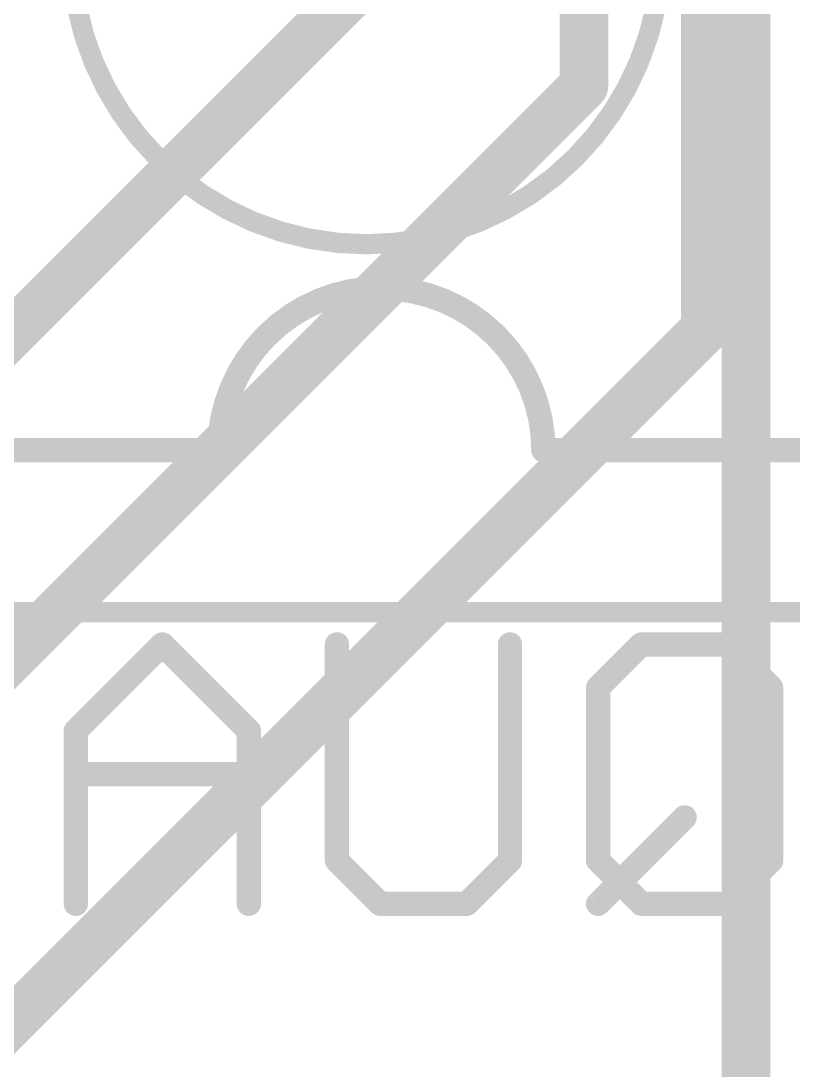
# Model space of a CAD drawing. Extents: x -21.9 to 21.9, y -25.4 to 25.4.
# Drawn here: x -4.55 to 0.29, y -4.65 to 1.93 of the extents above; entities that cross this region are included whole.
import ezdxf

# ---------------------------------------------------------------- set-up
doc = ezdxf.new("R2010")
doc.units = 0
for name, color, linetype in [('1', 12, 'CONTINUOUS'), ('16', 132, 'CONTINUOUS'), ('21', 253, 'CONTINUOUS'), ('52', 6, 'CONTINUOUS')]:
    doc.layers.add(name, color=color, linetype=linetype)

msp = doc.modelspace()

# ---------------------------------------------------------------- linework, layer by layer
at = {"layer": '1', "const_width": 0.3048}
msp.add_lwpolyline([(0, -11.938), (0, 8.128)], dxfattribs=at)
at = {"layer": '16', "const_width": 0.3048}
for points in [[(-1.016, 1.524), (-1.016, 7.874)], [(-0.254, 0), (-0.254, 6.096)], [(-1.778, 2.794), (-10.922, -6.35)], [(-1.016, 1.524), (-9.906, -7.366)], [(-0.254, 0), (-8.89, -8.636)]]:
    msp.add_lwpolyline(points, dxfattribs=at)
at = {"layer": '16', "const_width": 0.1524}
for points in [[(-0.9621, 1.4701, 1), (-1.0699, 1.5779)], [(-1.0922, 1.524, 1), (-0.9398, 1.524)], [(-0.2001, -0.0539, 1), (-0.3079, 0.0539)], [(-0.3302, 0, 1), (-0.1778, 0)]]:
    msp.add_lwpolyline(points, format="xyb", dxfattribs=at)
at = {"layer": '21'}
for points, const_width in [([(-1.27, -0.762, 1), (-3.302, -0.762)], 0.1524), ([(-3.302, -0.8001, 1), (-3.302, -0.7239)], 0.0762), ([(-1.27, -0.7239, 1), (-1.27, -0.8001)], 0.0762), ([(-3.3401, -0.762, 1), (-3.2639, -0.762)], 0.0762), ([(-1.3081, -0.762, 1), (-1.2319, -0.762)], 0.0762)]:
    msp.add_lwpolyline(points, format="xyb", dxfattribs=dict(at, const_width=const_width))
for points, const_width in [([(-5.207, -0.762), (-3.302, -0.762)], 0.1524), ([(0.635, -0.762), (-1.27, -0.762)], 0.1524), ([(4.826, -1.778), (-5.08, -1.778)], 0.127)]:
    msp.add_lwpolyline(points, dxfattribs=dict(at, const_width=const_width))
at = {"layer": '52'}
for points, const_width in [([(-2.38, 0.53, 1), (-2.38, 4.23, 1), (-2.38, 0.53)], 0.127), ([(-3.632, -1.9529, 1), (-3.6858, -2.0068)], 0.0762), ([(-3.632, -2.0068, 1), (-3.6858, -1.9529)], 0.0762), ([(-2.526, -1.9798, 1), (-2.6022, -1.9798)], 0.0762), ([(-1.4413, -1.9798, 1), (-1.5175, -1.9798)], 0.0762), ([(-0.6558, -1.9417, 1), (-0.6558, -2.0179)], 0.0762), ([(-0.6288, -2.0068, 1), (-0.6827, -1.9529)], 0.0762), ([(-0.0865, -1.9529, 1), (-0.1404, -2.0068)], 0.0762), ([(-0.1134, -2.0179, 1), (-0.1134, -1.9417)], 0.0762), ([(-0.9539, -2.224, 1), (-0.9, -2.2779)], 0.0762), ([(-0.8888, -2.251, 1), (-0.965, -2.251)], 0.0762), ([(0.1958, -2.251, 1), (0.1196, -2.251)], 0.0762), ([(0.1308, -2.2779, 1), (0.1847, -2.224)], 0.0762), ([(-4.2282, -2.4952, 1), (-4.1743, -2.5491)], 0.0762), ([(-4.1631, -2.5221, 1), (-4.2393, -2.5221)], 0.0762), ([(-3.0785, -2.5221, 1), (-3.1547, -2.5221)], 0.0762), ([(-3.1435, -2.5491, 1), (-3.0896, -2.4952)], 0.0762), ([(-4.2012, -2.7552, 1), (-4.2012, -2.8314)], 0.0762), ([(-3.1166, -2.8314, 1), (-3.1166, -2.7552)], 0.0762), ([(-0.3576, -3.0914, 1), (-0.4115, -3.0375)], 0.0762), ([(-2.5371, -3.3087, 1), (-2.591, -3.3626)], 0.0762), ([(-1.4525, -3.3626, 1), (-1.5064, -3.3087)], 0.0762), ([(-0.9, -3.3087, 1), (-0.9539, -3.3626)], 0.0762), ([(0.1847, -3.3626, 1), (0.1308, -3.3087)], 0.0762), ([(-2.6022, -3.3356, 1), (-2.526, -3.3356)], 0.0762), ([(-1.5175, -3.3356, 1), (-1.4413, -3.3356)], 0.0762), ([(-0.965, -3.3356, 1), (-0.8888, -3.3356)], 0.0762), ([(0.1196, -3.3356, 1), (0.1958, -3.3356)], 0.0762), ([(-2.2929, -3.5687, 1), (-2.2929, -3.6449)], 0.0762), ([(-2.3199, -3.6337, 1), (-2.266, -3.5799)], 0.0762), ([(-1.7775, -3.5799, 1), (-1.7236, -3.6337)], 0.0762), ([(-1.7506, -3.6449, 1), (-1.7506, -3.5687)], 0.0762), ([(-0.9539, -3.5799, 1), (-0.9, -3.6337)], 0.0762), ([(-0.6558, -3.5687, 1), (-0.6558, -3.6449)], 0.0762), ([(-0.6827, -3.6337, 1), (-0.6288, -3.5799)], 0.0762), ([(-0.1404, -3.5799, 1), (-0.0865, -3.6337)], 0.0762), ([(-0.1134, -3.6449, 1), (-0.1134, -3.5687)], 0.0762), ([(-4.2393, -3.6068, 1), (-4.1631, -3.6068)], 0.0762), ([(-3.1547, -3.6068, 1), (-3.0785, -3.6068)], 0.0762)]:
    msp.add_lwpolyline(points, format="xyb", dxfattribs=dict(at, const_width=const_width))
at = {"layer": '52', "const_width": 0.1524}
for points in [[(-3.6589, -1.9798), (-4.2012, -2.5221)], [(-3.1166, -2.5221), (-3.6589, -1.9798)], [(-2.5641, -3.3356), (-2.5641, -1.9798)], [(-1.4794, -1.9798), (-1.4794, -3.3356)], [(-0.6558, -1.9798), (-0.9269, -2.251)], [(-0.1134, -1.9798), (-0.6558, -1.9798)], [(0.1577, -2.251), (-0.1134, -1.9798)], [(-0.9269, -2.251), (-0.9269, -3.3356)], [(0.1577, -3.3356), (0.1577, -2.251)], [(-4.2012, -2.5221), (-4.2012, -3.6068)], [(-3.1166, -3.6068), (-3.1166, -2.5221)], [(-3.1166, -2.7933), (-4.2012, -2.7933)], [(-0.3846, -3.0645), (-0.9269, -3.6068)], [(-2.2929, -3.6068), (-2.5641, -3.3356)], [(-1.4794, -3.3356), (-1.7506, -3.6068)], [(-0.9269, -3.3356), (-0.6558, -3.6068)], [(-0.1134, -3.6068), (0.1577, -3.3356)], [(-1.7506, -3.6068), (-2.2929, -3.6068)], [(-0.6558, -3.6068), (-0.1134, -3.6068)]]:
    msp.add_lwpolyline(points, dxfattribs=at)

doc.saveas('drawing.dxf')
